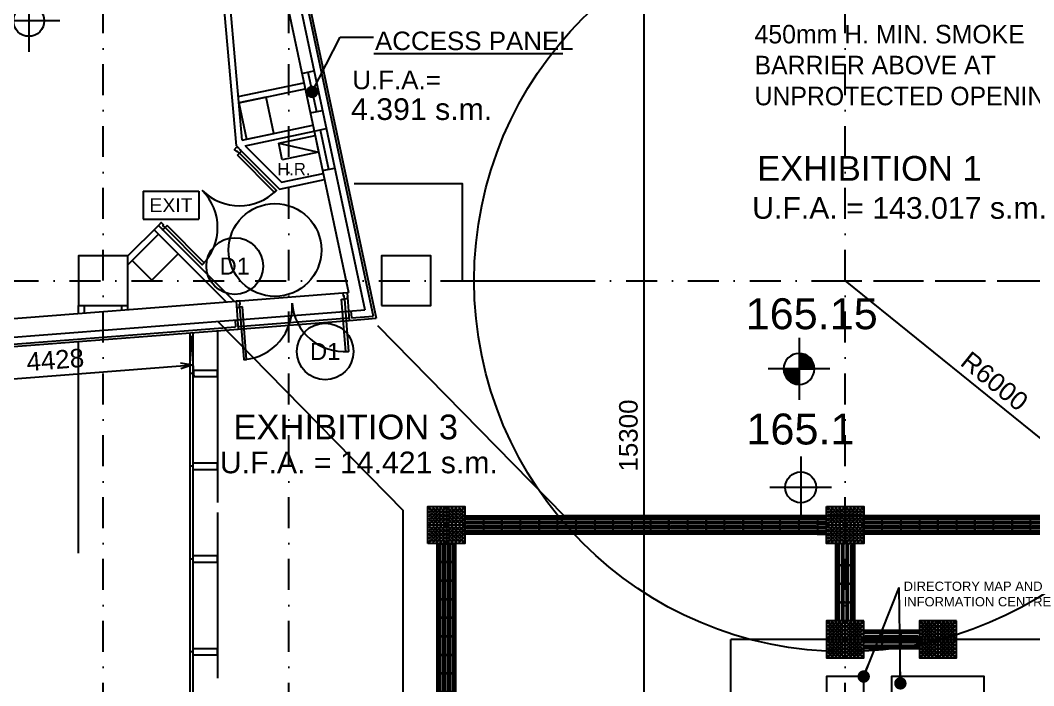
# Model space of a CAD drawing. Header units: millimetres. Extents: x 27940 to 139928, y 247 to 79491.
# Drawn here: x 74954 to 91345, y 19482 to 30242 of the extents above; entities that cross this region are included whole.
import ezdxf
from ezdxf.enums import TextEntityAlignment as Align

# ---------------------------------------------------------------- set-up
doc = ezdxf.new("R2010")
doc.units = ezdxf.units.MM
doc.header["$LTSCALE"] = 1000
doc.linetypes.add('DASHDOT', pattern=[1, 0.5, -0.25, 0, -0.25])
doc.layers.get('0').update_dxf_attribs({"color": 8})
doc.layers.get('Defpoints').update_dxf_attribs({"color": 8})
for name, color, linetype in [('062-HATCH-252', 8, 'Continuous'), ('CLADDING', 8, 'Continuous'), ('COL-10 Rev j', 8, 'Continuous'), ('COL-160 Rev j', 8, 'Continuous'), ('DLN020__', 8, 'DASHDOT'), ('DLN030', 8, 'Continuous'), ('DLN032__', 8, 'Continuous'), ('DLN040__', 8, 'Continuous'), ('DLN041_1', 8, 'Continuous'), ('DLN052__', 8, 'Continuous'), ('DLN210__', 8, 'Continuous'), ('DLN220__', 8, 'Continuous'), ('DLN280__', 8, 'Continuous'), ('DLN314__', 8, 'Continuous'), ('DLN324__', 8, 'Continuous'), ('DLN325-1', 8, 'Continuous'), ('DLN325__', 8, 'Continuous'), ('DLN580__', 8, 'Continuous'), ('DLN581__', 8, 'Continuous'), ('DLN583__', 8, 'Continuous'), ('LEVEL', 8, 'Continuous'), ('MARK', 8, 'Continuous'), ('TACTILE WARNING STRIP', 8, 'Continuous')]:
    doc.layers.add(name, color=color, linetype=linetype)
doc.styles.add('ROMANS', font='swissl.ttf')
doc.styles.add('SWIS721LT450', font='swissl.ttf')
doc.styles.add('SWIS721LT750', font='swissl.ttf')
doc.dimstyles.new('INTDIM', dxfattribs={"dimscale": 200, "dimtxt": 2.25, "dimasz": 1.5, "dimexe": 1, "dimexo": 0, "dimgap": 1, "dimtad": 1, "dimdec": 0, "dimrnd": 1, "dimzin": 1, "dimdsep": 46, "dimtxsty": 'SWIS721LT450', "dimcen": 1, "dimclrd": 256, "dimclre": 256, "dimclrt": 256, "dimaunit": 1, "dimadec": 3, "dimazin": 0, "dimtfac": 1, "dimtdec": 0, "dimtix": 1, "dimtmove": 2, "dimatfit": 0, "dimldrblk": 'DOT', "dimfxl": 1, "dimtolj": 1, "dimtzin": 0, "dimarcsym": 0})

# ---------------------------------------------------------------- blocks, each defined once
blk = doc.blocks.new('ELEX')
at = {"layer": 'DLN032__'}
for p, q in [((0, 0.5), (0, -0.5)), ((0.5, 0), (-0.5, 0))]:
    blk.add_line(p, q, dxfattribs=at)
blk.add_circle((0, 0), 0.25, dxfattribs=at)
at = {"layer": 'DLN032__', "style": 'ROMANS'}
blk.add_attdef('ELEX', (0.257, 0.354), '', height=0.5, dxfattribs=at)
blk = doc.blocks.new('DIMARR')
for p, q in [((-1, 0.25), (0, 0)), ((-1, 0), (0, 0)), ((0, 0), (-1, -0.25))]:
    blk.add_line(p, q)
blk = doc.blocks.new('*D155')
at = {"layer": 'Defpoints', "color": 0, "transparency": 16777216}
for p in [(84545, 33531), (85045, 33531), (84545, 18231)]:
    blk.add_point(p, dxfattribs=at)
at = {"layer": 'DLN030', "lineweight": -2, "transparency": 16777216}
for p, q in [((84745, 33531), (85245, 33531)), ((85045, 18431), (85045, 33331)), ((84745, 18231), (85245, 18231))]:
    blk.add_line(p, q, dxfattribs=at)
at = {"layer": 'DLN030', "lineweight": -2, "transparency": 16777216, "xscale": 200, "yscale": 200, "zscale": 200}
for p, rotation in [((85045, 33531), 90), ((85045, 18231), 270)]:
    blk.add_blockref('DIMARR', p, dxfattribs=dict(at, rotation=rotation))
at = {"layer": 'DLN030', "transparency": 16777216, "insert": (84791, 23528), "char_height": 300, "attachment_point": 5, "rotation": 90, "style": 'SWIS721LT450'}
blk.add_mtext('\\A1;15300', dxfattribs=at)
blk = doc.blocks.new('DRNO')
at = {"layer": 'MARK'}
blk.add_circle((0, 0), 1, dxfattribs=at)
at = {"layer": 'MARK', "style": 'ROMANS'}
blk.add_attdef('DRNO', text='', height=0.6, dxfattribs=at).set_placement((0, 0), align=Align.MIDDLE)
blk = doc.blocks.new('FSHR-V01')
at = {"layer": 'DLN580__'}
for p, q in [((0, 0), (600, -273)), ((0, 0), (600, 0)), ((0, -273), (0, 0)), ((600, 0), (600, -273)), ((600, -273), (0, -273))]:
    blk.add_line(p, q, dxfattribs=at)
blk = doc.blocks.new('FSEX-V01')
at = {"layer": 'DLN580__'}
for p, q in [((0, 300), (0, 0)), ((0, 300), (600, 300)), ((600, 300), (600, 0)), ((0, 0), (600, 0))]:
    blk.add_line(p, q, dxfattribs=at)
at = {"layer": 'DLN580__', "style": 'ROMANS'}
blk.add_text('EXIT', height=150, dxfattribs=at).set_placement((300, 150), align=Align.MIDDLE)
blk = doc.blocks.new('*X13')
for p, q in [((45956, 42700), (46156, 42700)), ((45956, 42694), (46156, 42694)), ((45957, 42688), (46156, 42688)), ((45957, 42681), (46156, 42681)), ((45958, 42675), (46156, 42675)), ((45959, 42669), (46156, 42669)), ((45960, 42662), (46156, 42662)), ((45962, 42656), (46156, 42656)), ((45964, 42650), (46156, 42650)), ((45965, 42644), (46156, 42644)), ((45968, 42638), (46156, 42638)), ((45970, 42631), (46156, 42631)), ((45973, 42625), (46156, 42625)), ((45975, 42619), (46156, 42619)), ((45978, 42612), (46156, 42612)), ((45982, 42606), (46156, 42606)), ((45986, 42600), (46156, 42600)), ((45990, 42594), (46156, 42594)), ((45994, 42588), (46156, 42588)), ((45999, 42581), (46156, 42581)), ((46004, 42575), (46156, 42575)), ((46009, 42569), (46156, 42569)), ((46015, 42562), (46156, 42562)), ((46022, 42556), (46156, 42556)), ((46029, 42550), (46156, 42550)), ((46037, 42544), (46156, 42544)), ((46047, 42538), (46156, 42538)), ((46057, 42531), (46156, 42531)), ((46069, 42525), (46156, 42525)), ((46083, 42519), (46156, 42519)), ((46102, 42512), (46156, 42512)), ((46133, 42506), (46156, 42506))]:
    blk.add_line(p, q)
blk = doc.blocks.new('*X12')
for p, q in [((46156, 42900), (46200, 42900)), ((46156, 42894), (46222, 42894)), ((46156, 42888), (46238, 42888)), ((46156, 42881), (46250, 42881)), ((46156, 42875), (46261, 42875)), ((46156, 42869), (46271, 42869)), ((46156, 42862), (46279, 42862)), ((46156, 42856), (46287, 42856)), ((46156, 42850), (46294, 42850)), ((46156, 42844), (46300, 42844)), ((46156, 42838), (46306, 42838)), ((46156, 42831), (46311, 42831)), ((46156, 42825), (46316, 42825)), ((46156, 42819), (46320, 42819)), ((46156, 42812), (46324, 42812)), ((46156, 42806), (46328, 42806)), ((46156, 42800), (46332, 42800)), ((46156, 42794), (46335, 42794)), ((46156, 42788), (46338, 42788)), ((46156, 42781), (46341, 42781)), ((46156, 42775), (46343, 42775)), ((46156, 42769), (46345, 42769)), ((46156, 42762), (46347, 42762)), ((46156, 42756), (46349, 42756)), ((46156, 42750), (46351, 42750)), ((46156, 42744), (46352, 42744)), ((46156, 42738), (46353, 42738)), ((46156, 42731), (46354, 42731)), ((46156, 42725), (46355, 42725)), ((46156, 42719), (46355, 42719)), ((46156, 42712), (46356, 42712)), ((46156, 42706), (46356, 42706))]:
    blk.add_line(p, q)
blk = doc.blocks.new('ELFIN')
at = {"layer": 'DLN032__'}
for p, q in [((0, 0.5), (0, 0)), ((0, 0), (-0.5, 0)), ((0, 0), (0, -0.5)), ((0.5, 0), (0, 0))]:
    blk.add_line(p, q, dxfattribs=at)
for start, end in [(90, 180), (0, 90), (180, 270), (270, 0)]:
    blk.add_arc((0, 0), 0.25, start, end, dxfattribs=at)
at = {"layer": 'DLN032__', "xscale": 0.001250000001164153, "yscale": 0.001250000001164153, "zscale": 0.001250000001164153}
for name in ['*X12', '*X13']:
    blk.add_blockref(name, (-57.695, -53.381), dxfattribs=at)
at = {"layer": 'DLN032__', "style": 'ROMANS'}
blk.add_attdef('ELFIN', (0.254, 0.347), '', height=0.5, dxfattribs=at)
blk = doc.blocks.new('*D79')
at = {"layer": 'Defpoints', "color": 0, "transparency": 16777216}
for p in [(77695, 25339), (73280, 24997), (77747, 24669)]:
    blk.add_point(p, dxfattribs=at)
at = {"layer": 'DLN030', "lineweight": -2, "transparency": 16777216}
for p, q in [((77710, 25140), (77763, 24469)), ((73296, 24797), (73348, 24126)), ((73532, 24341), (77548, 24653))]:
    blk.add_line(p, q, dxfattribs=at)
at = {"layer": 'DLN030', "lineweight": -2, "transparency": 16777216, "xscale": 200, "yscale": 200, "zscale": 200}
for p, rotation in [((77747, 24669), 4.441979707316372), ((73333, 24326), 184.4419797073164)]:
    blk.add_blockref('DIMARR', p, dxfattribs=dict(at, rotation=rotation))
at = {"layer": 'DLN030', "transparency": 16777216, "insert": (75520, 24750), "char_height": 300, "attachment_point": 5, "rotation": 4.442, "style": 'SWIS721LT450'}
blk.add_mtext('\\A1;4428', dxfattribs=at)
blk = doc.blocks.new('Magenta-1')
at = {"layer": 'DLN314__'}
blk.add_line((3743, 14395), (3693, 14395), dxfattribs=at)
blk.add_lwpolyline([(3743, 14345), (4143, 14345), (4143, 14445), (3743, 14445)], close=True, dxfattribs=at)
blk = doc.blocks.new('*D40')
at = {"layer": 'Defpoints', "color": 0, "transparency": 16777216}
for p in [(88295, 26031), (92962, 22260)]:
    blk.add_point(p, dxfattribs=at)
at = {"layer": 'DLN030', "lineweight": -2, "transparency": 16777216}
blk.add_line((88295, 26031), (92807, 22386), dxfattribs=at)
at = {"layer": 'DLN030', "lineweight": -2, "transparency": 16777216, "xscale": 200, "yscale": 200, "zscale": 200, "rotation": 321.0664221303624}
blk.add_blockref('DIMARR', (92962, 22260), dxfattribs=at)
at = {"layer": 'DLN030', "transparency": 16777216, "insert": (90711, 24406), "char_height": 300, "attachment_point": 5, "rotation": 321.0664, "style": 'SWIS721LT450'}
blk.add_mtext('\\A1;R6000', dxfattribs=at)
blk = doc.blocks.new('_Dot')
at = {"color": 0, "linetype": 'ByBlock', "lineweight": -2}
blk.add_line((-0.5, 0), (-1, 0), dxfattribs=at)
at = {"color": 0, "linetype": 'ByBlock', "const_width": 0.5}
blk.add_lwpolyline([(-0.25, 0, 1), (0.25, 0, 1)], format="xyb", close=True, dxfattribs=at)
blk = doc.blocks.new('DT')
at = {"layer": 'TACTILE WARNING STRIP'}
for p, q in [((20.5, 275.5), (20.5, 24.5)), ((26.5, 275.5), (26.5, 24.5)), ((48.5, 275.5), (48.5, 24.5)), ((54.5, 275.5), (54.5, 24.5)), ((95.5, 275.5), (95.5, 24.5)), ((101.5, 275.5), (101.5, 24.5)), ((123.5, 275.5), (123.5, 24.5)), ((129.5, 275.5), (129.5, 24.5)), ((170.5, 275.5), (170.5, 24.5)), ((176.5, 275.5), (176.5, 24.5)), ((198.5, 275.5), (198.5, 24.5)), ((204.5, 275.5), (204.5, 24.5)), ((245.5, 275.5), (245.5, 24.5)), ((251.5, 275.5), (251.5, 24.5)), ((273.5, 275.5), (273.5, 24.5)), ((279.5, 275.5), (279.5, 24.5))]:
    blk.add_line(p, q, dxfattribs=at)
blk.add_lwpolyline([(0, 0), (300, 0), (300, 300), (0, 300)], close=True, dxfattribs=at)
for centre, radius, start, end in [((37.5, 275.5), 17, 0, 180), ((37.5, 275.5), 11, 0, 180), ((112.5, 275.5), 17, 0, 180), ((112.5, 275.5), 11, 0, 180), ((187.5, 275.5), 17, 0, 180), ((187.5, 275.5), 11, 0, 180), ((262.5, 275.5), 17, 0, 180), ((262.5, 275.5), 11, 0, 180), ((37.5, 24.5), 17, 180, 0), ((37.5, 24.5), 11, 180, 0), ((112.5, 24.5), 17, 180, 0), ((112.5, 24.5), 11, 180, 0), ((187.5, 24.5), 17, 180, 0), ((187.5, 24.5), 11, 180, 0), ((262.5, 24.5), 17, 180, 0), ((262.5, 24.5), 11, 180, 0)]:
    blk.add_arc(centre, radius, start, end, dxfattribs=at)
blk = doc.blocks.new('PT')
at = {"layer": 'TACTILE WARNING STRIP'}
blk.add_lwpolyline([(0, 0), (300, 0), (300, 300), (0, 300)], close=True, dxfattribs=at)
for centre, radius in [((30, 270), 11.5), ((30, 210), 11.5), ((30, 270), 6), ((30, 210), 6), ((60, 240), 11.5), ((60, 180), 11.5), ((60, 240), 6), ((60, 180), 6), ((90, 270), 11.5), ((90, 210), 11.5), ((90, 270), 6), ((90, 210), 6), ((120, 240), 11.5), ((120, 180), 11.5), ((120, 240), 6), ((120, 180), 6), ((150, 270), 11.5), ((150, 210), 11.5), ((150, 270), 6), ((150, 210), 6), ((180, 240), 11.5), ((180, 180), 11.5), ((180, 240), 6), ((180, 180), 6), ((210, 270), 11.5), ((210, 210), 11.5), ((210, 270), 6), ((210, 210), 6), ((240, 240), 11.5), ((240, 180), 11.5), ((240, 240), 6), ((240, 180), 6), ((270, 270), 11.5), ((270, 210), 11.5), ((270, 270), 6), ((270, 210), 6), ((30, 150), 11.5), ((30, 90), 11.5), ((30, 30), 11.5), ((30, 150), 6), ((30, 90), 6), ((30, 30), 6), ((60, 120), 11.5), ((60, 60), 11.5), ((60, 120), 6), ((60, 60), 6), ((90, 150), 11.5), ((90, 90), 11.5), ((90, 30), 11.5), ((90, 150), 6), ((90, 90), 6), ((90, 30), 6), ((120, 120), 11.5), ((120, 60), 11.5), ((120, 120), 6), ((120, 60), 6), ((150, 150), 11.5), ((150, 90), 11.5), ((150, 30), 11.5), ((150, 150), 6), ((150, 90), 6), ((150, 30), 6), ((180, 120), 11.5), ((180, 60), 11.5), ((180, 120), 6), ((180, 60), 6), ((210, 150), 11.5), ((210, 90), 11.5), ((210, 30), 11.5), ((210, 150), 6), ((210, 90), 6), ((210, 30), 6), ((240, 120), 11.5), ((240, 60), 11.5), ((240, 120), 6), ((240, 60), 6), ((270, 150), 11.5), ((270, 90), 11.5), ((270, 30), 11.5), ((270, 150), 6), ((270, 90), 6), ((270, 30), 6)]:
    blk.add_circle(centre, radius, dxfattribs=at)
blk = doc.blocks.new('A$C533B6FD8')
at = {"layer": 'TACTILE WARNING STRIP'}
for p, q in [((-8050, 3550), (-8200, 3550)), ((-8200, 3550), (-8200, 3250)), ((-8175, 3530), (-8074, 3530)), ((-8175, 3524), (-8074, 3524)), ((-8175, 3502), (-8074, 3502)), ((-8175, 3496), (-8074, 3496)), ((-8175, 3455), (-8074, 3455)), ((-8175, 3449), (-8074, 3449)), ((-8050, 3250), (-8050, 3550)), ((-8175, 3427), (-8074, 3427)), ((-8175, 3421), (-8074, 3421)), ((-8175, 3380), (-8074, 3380)), ((-8175, 3374), (-8074, 3374)), ((-8175, 3352), (-8074, 3352)), ((-8175, 3346), (-8074, 3346)), ((-8175, 3305), (-8074, 3305)), ((-8175, 3299), (-8074, 3299)), ((-8200, 3250), (-8050, 3250)), ((-8175, 3277), (-8074, 3277)), ((-8175, 3271), (-8074, 3271)), ((-7900, 3100), (-7600, 3100)), ((-7900, 2750), (-7900, 3100)), ((-7880, 2775), (-7880, 3076)), ((-7874, 2775), (-7874, 3076)), ((-7852, 2775), (-7852, 3076)), ((-7846, 2775), (-7846, 3076)), ((-7805, 2775), (-7805, 3076)), ((-7799, 2775), (-7799, 3076)), ((-7777, 2775), (-7777, 3076)), ((-7771, 2775), (-7771, 3076)), ((-7730, 2775), (-7730, 3076)), ((-7724, 2775), (-7724, 3076)), ((-7702, 2775), (-7702, 3076)), ((-7696, 2775), (-7696, 3076)), ((-7655, 2775), (-7655, 3076)), ((-7649, 2775), (-7649, 3076)), ((-7627, 2775), (-7627, 3076)), ((-7621, 2775), (-7621, 3076)), ((-7600, 3100), (-7600, 2750)), ((-7600, 2750), (-7900, 2750))]:
    blk.add_line(p, q, dxfattribs=at)
at = {"layer": 'TACTILE WARNING STRIP', "ltscale": 100}
blk.add_lwpolyline([(-8050, 650), (-7450, 650), (-7450, 950), (-8050, 950)], close=True, dxfattribs=at)
at = {"layer": 'TACTILE WARNING STRIP', "ltscale": 4}
blk.add_lwpolyline([(-7000, 350), (-5500, 350), (-5500, 950), (-7000, 950)], close=True, dxfattribs=at)
at = {"layer": 'TACTILE WARNING STRIP'}
for centre, radius, start, end in [((-8175, 3513), 17, 90, 270), ((-8175, 3438), 17, 90, 270), ((-8175, 3513), 11, 90, 270), ((-8175, 3438), 11, 90, 270), ((-8074, 3513), 17, 270, 90), ((-8074, 3513), 11, 270, 90), ((-8074, 3438), 17, 270, 90), ((-8074, 3438), 11, 270, 90), ((-8175, 3363), 17, 90, 270), ((-8175, 3288), 17, 90, 270), ((-8175, 3363), 11, 90, 270), ((-8175, 3288), 11, 90, 270), ((-8074, 3363), 17, 270, 90), ((-8074, 3363), 11, 270, 90), ((-8074, 3288), 17, 270, 90), ((-8074, 3288), 11, 270, 90), ((-7863, 3076), 17, 0, 180), ((-7863, 3076), 11, 0, 180), ((-7788, 3076), 17, 0, 180), ((-7788, 3076), 11, 0, 180), ((-7713, 3076), 17, 0, 180), ((-7713, 3076), 11, 0, 180), ((-7638, 3076), 17, 0, 180), ((-7638, 3076), 11, 0, 180), ((-7863, 2775), 17, 180, 0), ((-7863, 2775), 11, 180, 0), ((-7788, 2775), 17, 180, 0), ((-7788, 2775), 11, 180, 0), ((-7713, 2775), 17, 180, 0), ((-7713, 2775), 11, 180, 0), ((-7638, 2775), 17, 180, 0), ((-7638, 2775), 11, 180, 0)]:
    blk.add_arc(centre, radius, start, end, dxfattribs=at)
at = {"layer": 'TACTILE WARNING STRIP', "xscale": -1}
for name, p, rotation in [('PT', (-14500, 3400), 270), ('PT', (-14200, 3400), 270), ('PT', (-8050, 3700), 180), ('PT', (-7750, 3700), 180), ('DT', (-13900, 3250), 270), ('DT', (-13600, 3250), 270), ('DT', (-13300, 3250), 270), ('DT', (-13000, 3250), 270), ('DT', (-12700, 3250), 270), ('DT', (-12400, 3250), 270), ('DT', (-12100, 3250), 270), ('DT', (-11800, 3250), 270), ('DT', (-11500, 3250), 270), ('DT', (-11200, 3250), 270), ('DT', (-10900, 3250), 270), ('DT', (-10600, 3250), 270), ('DT', (-10300, 3250), 270), ('DT', (-10000, 3250), 270), ('DT', (-9700, 3250), 270), ('DT', (-9400, 3250), 270), ('DT', (-9100, 3250), 270), ('DT', (-8800, 3250), 270), ('DT', (-8500, 3250), 270), ('DT', (-7450, 3250), 270), ('DT', (-7150, 3250), 270), ('DT', (-6850, 3250), 270), ('DT', (-6550, 3250), 270), ('DT', (-6250, 3250), 270), ('DT', (-5950, 3250), 270), ('DT', (-5650, 3250), 270), ('DT', (-5350, 3250), 270), ('DT', (-5050, 3250), 270), ('DT', (-4750, 3250), 270), ('PT', (-14500, 3100), 270), ('PT', (-14200, 3100), 270), ('PT', (-8050, 3400), 180), ('PT', (-7750, 3400), 180), ('DT', (-7900, 2750), 180), ('DT', (-7900, 2450), 180), ('DT', (-7900, 2150), 180), ('DT', (-7450, 1400), 270), ('DT', (-7150, 1400), 270), ('DT', (-6850, 1400), 270)]:
    blk.add_blockref(name, p, dxfattribs=dict(at, rotation=rotation))
for p in [(-14050, 2800), (-14050, 2500), (-14050, 2200), (-14050, 1900), (-14050, 1600), (-14050, 1300), (-14050, 1000), (-14050, 700)]:
    blk.add_blockref('DT', p, dxfattribs=at)
at = {"layer": 'TACTILE WARNING STRIP', "rotation": 180}
for p in [(-7750, 1850), (-7450, 1850), (-6250, 1850), (-5950, 1850), (-7750, 1550), (-7450, 1550), (-6250, 1550), (-5950, 1550)]:
    blk.add_blockref('PT', p, dxfattribs=at)

msp = doc.modelspace()

# ---------------------------------------------------------------- linework, layer by layer
at = {"layer": 'CLADDING'}
for p, q in [((78320.1, 36465.7), (80659.6, 25459.4)), ((78352.5, 36505.7), (80708.2, 25423.1)), ((78475.8, 25289.8), (80270.4, 25429.2)), ((80261.9, 25538.8), (80273.5, 25389.3)), ((80273.5, 25389.3), (80708.2, 25423.1)), ((80301.8, 25541.9), (80310.3, 25432.3)), ((80310.3, 25432.3), (80659.6, 25459.4)), ((73295.8, 24887.4), (78436, 25286.7)), ((73304.2, 24847.9), (78478.9, 25249.9)), ((78427.4, 25396.3), (78436, 25286.7)), ((78467.3, 25399.4), (78478.9, 25249.9)), ((78478.9, 25249.9), (80273.5, 25389.3))]:
    msp.add_line(p, q, dxfattribs=at)
at = {"layer": 'COL-10 Rev j', "ltscale": 0.5}
msp.add_line((80674, 29703.4), (83728.5, 29705.2), dxfattribs=at)
at = {"layer": 'COL-160 Rev j'}
for p, q in [((78480.1, 29007), (79540.7, 29232.4)), ((78488.9, 28906.6), (79561.4, 29134.6))]:
    msp.add_line(p, q, dxfattribs=at)
at = {"layer": 'DLN020__'}
for p, q in [((76295, 14030.7), (76295, 60526.8)), ((79295, 14030.7), (79295, 60526.8)), ((88295, 14030.7), (88295, 60526.8)), ((54749.4, 26030.7), (107795, 26030.7)), ((88063.6, 26030.7), (107795, 26030.7))]:
    msp.add_line(p, q, dxfattribs=at)
at = {"layer": 'DLN052__', "ltscale": 0.01}
msp.add_lwpolyline([(80355.6, 27600.5), (82098.8, 27600.5), (82098.8, 26030.7), (84148.7, 26030.7)], dxfattribs=at)
at = {"layer": 'DLN210__'}
msp.add_line((75895, 21625.5), (75895, 25049.2), dxfattribs=at)
at = {"layer": 'DLN220__'}
for p, q in [((78449.3, 28211.9), (77820.5, 35399.5)), ((78541.6, 28304.4), (77921.4, 35393.8)), ((78541.6, 28304.4), (79686.2, 28547.7)), ((78590.1, 28212.5), (79707, 28449.9)), ((78449.3, 28211.9), (78533.5, 28127.7)), ((78590.1, 28212.5), (79180.3, 27622.3)), ((78533.5, 28127.7), (79148, 27513.2)), ((79180.3, 27622.3), (79852.5, 27765.2)), ((79148, 27513.2), (79873.3, 27667.4)), ((76695, 26430.7), (77190, 26925.7)), ((77190, 26925.7), (78419, 25696.6)), ((76695, 26289.3), (77190, 26784.2)), ((77119.3, 26854.9), (78287.8, 25686.4)), ((75895, 25500.5), (75895, 25630.7)), ((75995, 25508.3), (75995, 25630.7)), ((76595, 25554.9), (76595, 25630.7)), ((76695, 25562.7), (76695, 25630.7)), ((78145, 25374.4), (81145, 22315.4)), ((80733, 25306.2), (83749.2, 22230.7)), ((81145, 18280.7), (81145, 22315.4)), ((92795, 22230.7), (83749.2, 22230.7)), ((86445, 18230.7), (86445, 20230.7)), ((95645, 20230.7), (86445, 20230.7))]:
    msp.add_line(p, q, dxfattribs=at)
msp.add_circle((79073.4, 26527), 750, dxfattribs=at)
at = {"layer": 'DLN280__'}
for p, q in [((78212.1, 35482.8), (80261.8, 25839.7)), ((78407.7, 35524.3), (80525.9, 25559.3)), ((78444.1, 25698.5), (80238.7, 25837.9)), ((80238.7, 25837.9), (80261.8, 25839.7)), ((80238.7, 25837.9), (80261.9, 25538.8)), ((73210.3, 25292), (78444.1, 25698.5)), ((78444.1, 25698.5), (78467.3, 25399.4)), ((78467.3, 25399.4), (80261.9, 25538.8)), ((80261.9, 25538.8), (80525.9, 25559.3)), ((73272.9, 24995.9), (78467.3, 25399.4))]:
    msp.add_line(p, q, dxfattribs=at)
for points in [[(78613.7, 28319.7), (79053.8, 28413.3), (78929.1, 29000.2), (78488.9, 28906.6)], [(76765.7, 26360), (77083.9, 26041.8), (77508.2, 26466), (77190, 26784.2)], [(75895, 25630.7), (76695, 25630.7), (76695, 26430.7), (75895, 26430.7)], [(80795, 25630.7), (81595, 25630.7), (81595, 26430.7), (80795, 26430.7)]]:
    msp.add_lwpolyline(points, close=True, dxfattribs=at)
at = {"layer": 'DLN314__'}
for p, q in [((77745, 25192.9), (77745, 24580.7)), ((77745, 24480.7), (77745, 23080.7)), ((77745, 22980.7), (77745, 21580.7)), ((77745, 21480.7), (77745, 20080.7)), ((77745, 19980.7), (77745, 18580.7))]:
    msp.add_line(p, q, dxfattribs=at)
for points in [[(77695, 25189), (77695, 16580.7)], [(78145, 25223.9), (78145, 22444.5)]]:
    msp.add_lwpolyline(points, dxfattribs=at)
at = {"layer": 'DLN314__', "ltscale": 0.5}
msp.add_lwpolyline([(78145, 22284.8), (78145, 19604.1)], dxfattribs=at)
at = {"layer": 'DLN324__', "ltscale": 0.05}
msp.add_circle((88295, 26030.7), 6000, dxfattribs=at)
at = {"layer": 'DLN325__', "ltscale": 0.05}
for p, q in [((79508.9, 29382), (79704.5, 29423.6)), ((79606.7, 29402.8), (79742.4, 28764.1)), ((79644.6, 28743.3), (79840.2, 28784.9)), ((79707, 28449.9), (79902.6, 28491.5)), ((79804.8, 28470.7), (79940.6, 27832)), ((79842.7, 27811.2), (80038.4, 27852.8))]:
    msp.add_line(p, q, dxfattribs=at)
at = {"layer": 'DLN325__'}
for points in [[(78507.3, 28136.9), (78515.8, 28145.4), (78533.5, 28127.7), (78498.1, 28092.4), (78462.8, 28127.7), (78453.9, 28118.9), (78418.6, 28154.3), (78462.8, 28198.4), (78480.4, 28180.8), (78472, 28172.3)], [(77251.5, 26881.1), (77243, 26872.6), (77260.7, 26854.9), (77296, 26890.3), (77260.7, 26925.7), (77269.5, 26934.5), (77234.2, 26969.8), (77190, 26925.7), (77207.6, 26908), (77216.1, 26916.5)], [(80232.5, 25762.2), (80244.5, 25763.2), (80246.4, 25738.2), (80196.6, 25734.4), (80192.7, 25784.2), (80180.2, 25783.3), (80176.4, 25833.1), (80238.7, 25837.9), (80240.6, 25813), (80228.7, 25812.1)], [(78461.9, 25624.7), (78449.9, 25623.8), (78451.8, 25598.8), (78501.7, 25602.7), (78497.8, 25652.6), (78510.3, 25653.5), (78506.4, 25703.4), (78444.1, 25698.5), (78446, 25673.6), (78458, 25674.5)]]:
    msp.add_lwpolyline(points, dxfattribs=at)
for points in [[(78466.3, 28060.6), (78498.1, 28092.4), (79099.2, 27491.3), (79067.3, 27459.5)], [(77327.9, 26922.1), (77296, 26890.3), (77897.1, 26289.3), (77928.9, 26321.1)], [(80151.7, 25730.9), (80196.6, 25734.4), (80262.4, 24886.9), (80217.5, 24883.4)], [(78546.6, 25606.2), (78501.7, 25602.7), (78567.5, 24755.3), (78612.4, 24758.7)]]:
    msp.add_lwpolyline(points, close=True, dxfattribs=at)
for centre, start, end in [((77296, 26890.3), 315.00005, 45), ((78498.1, 28092.4), 225, 314.99995), ((78501.7, 25602.7), 274.44203, 4.44198), ((80196.6, 25734.4), 184.44198, 274.44193)]:
    msp.add_arc(centre, 850, start, end, dxfattribs=at)

# ---------------------------------------------------------------- block references
at = {"layer": '062-HATCH-252'}
msp.add_blockref('A$C533B6FD8', (96045, 18680.7), dxfattribs=at)
at = {"layer": 'DLN032__'}
ref = msp.add_blockref('ELEX', (75092.4, 30232.1), dxfattribs=dict(at, xscale=1000, yscale=1000, zscale=1000))
ref.add_attrib('ELEX', '165.1', (74214.4, 30925.9), dxfattribs={"layer": 'LEVEL', "height": 500, "style": 'ROMANS'})
ref = msp.add_blockref('ELFIN', (87549.9, 24605.2), dxfattribs=dict(at, xscale=1000, yscale=1000, zscale=1000))
ref.add_attrib('ELFIN', '165.15', (86685.9, 25246.7), dxfattribs={"layer": 'LEVEL', "height": 500, "style": 'ROMANS'})
ref = msp.add_blockref('ELEX', (87576.3, 22689.1), dxfattribs=dict(at, xscale=1000, yscale=1000, zscale=1000))
ref.add_attrib('ELEX', '165.1', (86698.2, 23382.9), dxfattribs={"layer": 'LEVEL', "height": 500, "style": 'ROMANS'})
at = {"layer": 'DLN314__'}
for p in [(74002, 10135.2), (74002, 8635.2), (74002, 7135.2), (74002, 5635.2)]:
    msp.add_blockref('Magenta-1', p, dxfattribs=at)
at = {"layer": 'DLN325-1', "xscale": 458.3333333333139, "yscale": 458.3333333333139, "zscale": 458.3333333333139}
for p in [(78422.8, 26267), (79885.3, 24886.5)]:
    msp.add_blockref('DRNO', p, dxfattribs=at).add_auto_attribs({'DRNO': 'D1'})
at = {"layer": 'DLN580__', "xscale": 1.5, "yscale": 1.5, "zscale": 1.5}
msp.add_blockref('FSEX-V01', (76942, 27027.9), dxfattribs=at)
at = {"layer": 'DLN583__', "rotation": 12.00666375069584}
msp.add_blockref('FSHR-V01', (79135.3, 28253.5), dxfattribs=at)

# ---------------------------------------------------------------- texts
at = {"layer": 'DLN040__', "insert": (86829.9, 28863), "char_height": 300, "width": 5359.373, "attachment_point": 7, "style": 'SWIS721LT750'}
msp.add_mtext('{\\fUnivers|b0|i0|c0|p34;450mm H. MIN. SMOKE BARRIER ABOVE AT UNPROTECTED OPENING}', dxfattribs=at)
at = {"layer": 'DLN040__', "insert": (89241, 20763.6), "char_height": 150, "attachment_point": 7, "style": 'SWIS721LT750'}
msp.add_mtext_dynamic_manual_height_columns('DIRECTORY MAP AND INFORMATION CENTRE', width=3066.129, gutter_width=5, heights=[0], dxfattribs=at)
at = {"layer": 'DLN041_1', "style": 'SWIS721LT750'}
for s, p in [('4.391 s.m.', (80303.9, 28630.2)), ('U.F.A. = 143.017 s.m. ', (86790.8, 27032.2)), ('U.F.A. = 14.421 s.m. ', (78181.6, 22917.6))]:
    msp.add_text(s, height=350, dxfattribs=at).set_placement(p)
at = {"layer": 'DLN041_1', "attachment_point": 7, "style": 'SWIS721LT750'}
for s, insert, char_height, width in [('ACCESS PANEL', (80690.7, 29754.5), 300, 3467.404), ('U.F.A.=', (80323.8, 29123.1), 300, 3467.404), ('EXHIBITION 1', (86871.3, 27641.4), 400, 3513), ('EXHIBITION 3', (78401.6, 23460), 400, 3513)]:
    msp.add_mtext(s, dxfattribs=dict(at, insert=insert, char_height=char_height, width=width))
at = {"layer": 'DLN581__', "insert": (79112, 27735.8), "char_height": 200, "width": 1224.976, "attachment_point": 7, "style": 'SWIS721LT750'}
msp.add_mtext('{\\fUnivers|b0|i0|c0|p34;H.R.}', dxfattribs=at)

# ---------------------------------------------------------------- dimensions: what is measured, and where the dimension line sits
at = {"layer": 'DLN030'}
dim = msp.add_linear_dim(base=(85045, 33530.7), p1=(84545, 18230.7), p2=(84545, 33530.7), angle=90, dimstyle='INTDIM', override={"dimscale": 1, "dimtxt": 300, "dimasz": 200, "dimexe": 200, "dimexo": 200, "dimgap": 100, "dimrnd": 0, "dimzin": 0, "dimblk": 'DIMARR', "dimcen": 200, "dimclrt": 256, "dimadec": 4}, dxfattribs=at)
dim.commit()
dim.dimension.update_dxf_attribs({"geometry": '*D155', "text_midpoint": (84790.8, 23528), "dimtype": 160})
dim = msp.add_radius_dim(center=(88295, 26030.7), mpoint=(92962.2, 22260.2), dimstyle='INTDIM', override={"dimscale": 1, "dimtxt": 300, "dimasz": 200, "dimexe": 200, "dimexo": 200, "dimgap": 100, "dimrnd": 0, "dimzin": 0, "dimblk": 'DIMARR', "dimcen": 200, "dimclrt": 256}, dxfattribs=at)
dim.commit()
dim.dimension.update_dxf_attribs({"geometry": '*D40', "text_midpoint": (90710.6, 24406)})
dim = msp.add_aligned_dim(p1=(73280.5, 24996.5), p2=(77695, 25339.4), distance=-672.9, dimstyle='INTDIM', override={"dimscale": 1, "dimtxt": 300, "dimasz": 200, "dimexe": 200, "dimexo": 200, "dimgap": 100, "dimrnd": 0, "dimzin": 0, "dimblk": 'DIMARR', "dimcen": 200, "dimclrt": 256, "dimadec": 4}, dxfattribs=at)
dim.commit()
dim.dimension.update_dxf_attribs({"geometry": '*D79', "text_midpoint": (75520.2, 24750.5)})

# ---------------------------------------------------------------- leaders
at = {"layer": 'DLN040__'}
msp.add_leader([(79674.5, 29083.5), (80126.8, 29968.6), (80664.5, 29968.6)], dimstyle='INTDIM', override={"dimscale": 1, "dimtxt": 300, "dimasz": 200, "dimexe": 200, "dimexo": 200, "dimgap": 100, "dimtad": 0, "dimrnd": 0, "dimzin": 0, "dimcen": 200, "dimclrt": 256}, dxfattribs=at)
at = {"layer": 'TACTILE WARNING STRIP', "ltscale": 100}
for points in [[(88595, 19630.7), (89169.9, 21071.8)], [(89188.3, 19520.4), (89169.9, 21071.8)]]:
    msp.add_leader(points, dimstyle='INTDIM', override={"dimscale": 1, "dimtxt": 300, "dimasz": 200, "dimexe": 200, "dimexo": 200, "dimgap": 100, "dimtad": 0, "dimrnd": 0, "dimzin": 0, "dimcen": 300, "dimclrt": 256, "dimadec": 4, "dimfxl": 0.18}, dxfattribs=at)

doc.saveas('drawing.dxf')
